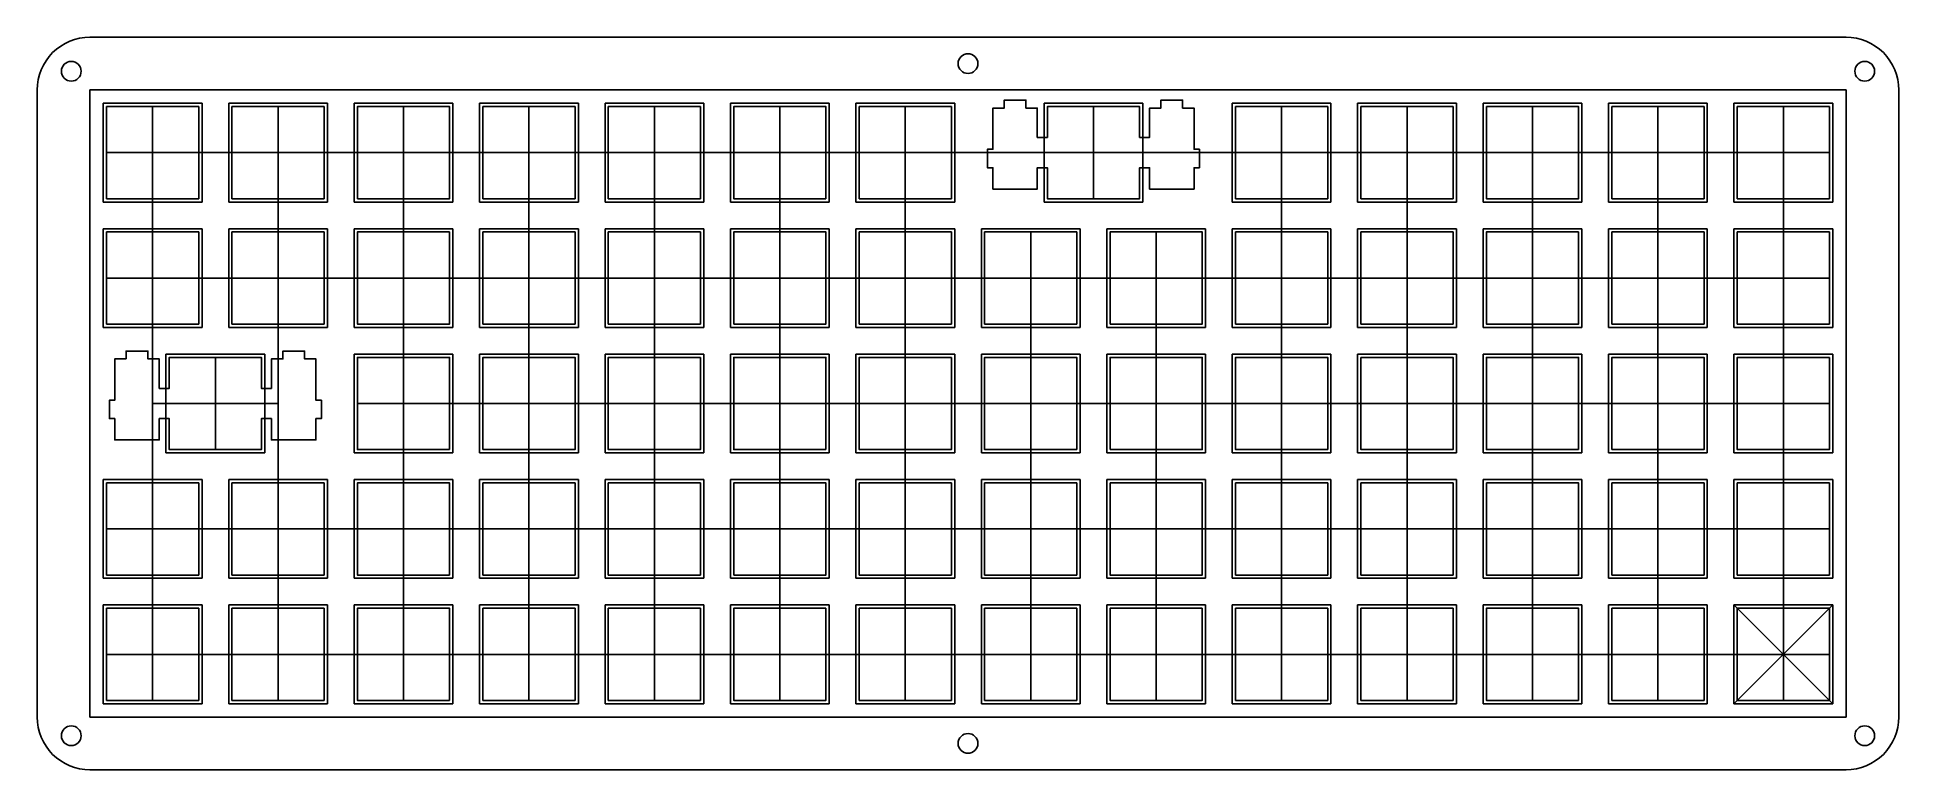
# Model space of a CAD drawing. Header units: millimetres. Extents: x -280 to 3, y -108 to 3.
import ezdxf

# ---------------------------------------------------------------- set-up
doc = ezdxf.new("R2010")
doc.units = ezdxf.units.MM
doc.layers.get('0').update_dxf_attribs({"linetype": 'CONTINUOUS'})

msp = doc.modelspace()

# ---------------------------------------------------------------- linework, layer by layer
for p, q in [((-269.7695, -22.118035), (-269.7695, -7.118035)), ((-269.7695, -7.118035), (-254.7695, -7.118035)), ((-262.2695, -7.61827), (-262.2695, -97.8176)), ((-254.7695, -7.118035), (-254.7695, -22.118035)), ((-250.7195, -22.118035), (-250.7195, -7.118035)), ((-250.7195, -7.118035), (-235.7195, -7.118035)), ((-243.2195, -97.8176), (-243.2195, -7.61827)), ((-235.7195, -7.118035), (-235.7195, -22.118035)), ((-231.6695, -22.118035), (-231.6695, -7.118035)), ((-231.6695, -7.118035), (-216.6695, -7.118035)), ((-224.1695, -7.61827), (-224.1695, -97.8176)), ((-216.6695, -7.118035), (-216.6695, -22.118035)), ((-212.6195, -22.118035), (-212.6195, -7.118035)), ((-212.6195, -7.118035), (-197.6195, -7.118035)), ((-205.1195, -97.8176), (-205.1195, -7.61827)), ((-197.6195, -7.118035), (-197.6195, -22.118035)), ((-193.5695, -22.118035), (-193.5695, -7.118035)), ((-193.5695, -7.118035), (-178.5695, -7.118035)), ((-186.0695, -7.61827), (-186.0695, -97.8176)), ((-178.5695, -7.118035), (-178.5695, -22.118035)), ((-174.5195, -22.118035), (-174.5195, -7.118035)), ((-174.5195, -7.118035), (-159.5195, -7.118035)), ((-167.0195, -97.8176), (-167.0195, -7.61827)), ((-159.5195, -7.118035), (-159.5195, -22.118035)), ((-155.4695, -22.118035), (-155.4695, -7.118035)), ((-155.4695, -7.118035), (-140.4695, -7.118035)), ((-147.9695, -97.8176), (-147.9695, -7.61827)), ((-140.4695, -7.118035), (-140.4695, -22.118035)), ((-126.8945, -7.118035), (-111.8945, -7.118035)), ((-126.8945, -22.118035), (-126.8945, -7.118035)), ((-119.3945, -21.6178), (-119.3945, -7.61827)), ((-111.8945, -7.118035), (-111.8945, -22.118035)), ((-98.31935, -22.118035), (-98.31935, -7.118035)), ((-98.31935, -7.118035), (-83.31935, -7.118035)), ((-90.81935, -7.61827), (-90.81935, -97.8176)), ((-83.31935, -7.118035), (-83.31935, -22.118035)), ((-79.26935, -22.118035), (-79.26935, -7.118035)), ((-79.26935, -7.118035), (-64.26935, -7.118035)), ((-71.76935, -97.8176), (-71.76935, -7.61827)), ((-64.26935, -7.118035), (-64.26935, -22.118035)), ((-60.21935, -22.118035), (-60.21935, -7.118035)), ((-60.21935, -7.118035), (-45.21935, -7.118035)), ((-52.71935, -7.61827), (-52.71935, -97.8176)), ((-45.21935, -7.118035), (-45.21935, -22.118035)), ((-41.16935, -22.118035), (-41.16935, -7.118035)), ((-41.16935, -7.118035), (-26.16935, -7.118035)), ((-33.66935, -97.8176), (-33.66935, -7.61827)), ((-26.16935, -7.118035), (-26.16935, -22.118035)), ((-22.119425, -7.118035), (-7.119425, -7.118035)), ((-22.119425, -22.118035), (-22.119425, -7.118035)), ((-14.619425, -97.8176), (-14.619425, -7.61827)), ((-7.119425, -7.118035), (-7.119425, -22.118035)), ((-269.269, -14.618035), (-7.61965, -14.618035)), ((-254.7695, -22.118035), (-269.7695, -22.118035)), ((-235.7195, -22.118035), (-250.7195, -22.118035)), ((-216.6695, -22.118035), (-231.6695, -22.118035)), ((-197.6195, -22.118035), (-212.6195, -22.118035)), ((-178.5695, -22.118035), (-193.5695, -22.118035)), ((-159.5195, -22.118035), (-174.5195, -22.118035)), ((-140.4695, -22.118035), (-155.4695, -22.118035)), ((-111.8945, -22.118035), (-126.8945, -22.118035)), ((-83.31935, -22.118035), (-98.31935, -22.118035)), ((-64.26935, -22.118035), (-79.26935, -22.118035)), ((-45.21935, -22.118035), (-60.21935, -22.118035)), ((-26.16935, -22.118035), (-41.16935, -22.118035)), ((-7.119425, -22.118035), (-22.119425, -22.118035)), ((-269.7695, -41.16795), (-269.7695, -26.16795)), ((-269.7695, -26.16795), (-254.7695, -26.16795)), ((-254.7695, -26.16795), (-254.7695, -41.16795)), ((-250.7195, -41.16795), (-250.7195, -26.16795)), ((-250.7195, -26.16795), (-235.7195, -26.16795)), ((-235.7195, -26.16795), (-235.7195, -41.16795)), ((-231.6695, -41.16795), (-231.6695, -26.16795)), ((-231.6695, -26.16795), (-216.6695, -26.16795)), ((-216.6695, -26.16795), (-216.6695, -41.16795)), ((-212.6195, -41.16795), (-212.6195, -26.16795)), ((-212.6195, -26.16795), (-197.6195, -26.16795)), ((-197.6195, -26.16795), (-197.6195, -41.16795)), ((-193.5695, -41.16795), (-193.5695, -26.16795)), ((-193.5695, -26.16795), (-178.5695, -26.16795)), ((-178.5695, -26.16795), (-178.5695, -41.16795)), ((-174.5195, -41.16795), (-174.5195, -26.16795)), ((-174.5195, -26.16795), (-159.5195, -26.16795)), ((-159.5195, -26.16795), (-159.5195, -41.16795)), ((-155.4695, -41.16795), (-155.4695, -26.16795)), ((-155.4695, -26.16795), (-140.4695, -26.16795)), ((-140.4695, -26.16795), (-140.4695, -41.16795)), ((-136.4185, -41.16795), (-136.4185, -26.16795)), ((-136.4185, -26.16795), (-121.4185, -26.16795)), ((-128.9185, -26.6683), (-128.9185, -97.8176)), ((-121.4185, -26.16795), (-121.4185, -41.16795)), ((-117.36865, -41.16795), (-117.36865, -26.16795)), ((-117.36865, -26.16795), (-102.36865, -26.16795)), ((-109.86865, -97.8176), (-109.86865, -26.6683)), ((-102.36865, -26.16795), (-102.36865, -41.16795)), ((-98.31935, -41.16795), (-98.31935, -26.16795)), ((-98.31935, -26.16795), (-83.31935, -26.16795)), ((-83.31935, -26.16795), (-83.31935, -41.16795)), ((-79.26935, -41.16795), (-79.26935, -26.16795)), ((-79.26935, -26.16795), (-64.26935, -26.16795)), ((-64.26935, -26.16795), (-64.26935, -41.16795)), ((-60.21935, -41.16795), (-60.21935, -26.16795)), ((-60.21935, -26.16795), (-45.21935, -26.16795)), ((-45.21935, -26.16795), (-45.21935, -41.16795)), ((-41.16935, -41.16795), (-41.16935, -26.16795)), ((-41.16935, -26.16795), (-26.16935, -26.16795)), ((-26.16935, -26.16795), (-26.16935, -41.16795)), ((-22.119425, -26.16795), (-7.119425, -26.16795)), ((-22.119425, -41.16795), (-22.119425, -26.16795)), ((-7.119425, -26.16795), (-7.119425, -41.16795)), ((-7.61965, -33.66795), (-269.269, -33.66795)), ((-254.7695, -41.16795), (-269.7695, -41.16795)), ((-235.7195, -41.16795), (-250.7195, -41.16795)), ((-216.6695, -41.16795), (-231.6695, -41.16795)), ((-197.6195, -41.16795), (-212.6195, -41.16795)), ((-178.5695, -41.16795), (-193.5695, -41.16795)), ((-159.5195, -41.16795), (-174.5195, -41.16795)), ((-140.4695, -41.16795), (-155.4695, -41.16795)), ((-121.4185, -41.16795), (-136.4185, -41.16795)), ((-102.36865, -41.16795), (-117.36865, -41.16795)), ((-83.31935, -41.16795), (-98.31935, -41.16795)), ((-64.26935, -41.16795), (-79.26935, -41.16795)), ((-45.21935, -41.16795), (-60.21935, -41.16795)), ((-26.16935, -41.16795), (-41.16935, -41.16795)), ((-7.119425, -41.16795), (-22.119425, -41.16795)), ((-260.2445, -60.217935), (-260.2445, -45.217935)), ((-260.2445, -45.217935), (-245.2445, -45.217935)), ((-245.2445, -45.217935), (-245.2445, -60.217935)), ((-245.2445, -45.217935), (-245.2445, -60.217935)), ((-231.6695, -60.217935), (-231.6695, -45.217935)), ((-231.6695, -45.217935), (-216.6695, -45.217935)), ((-216.6695, -45.217935), (-216.6695, -60.217935)), ((-212.6195, -60.217935), (-212.6195, -45.217935)), ((-212.6195, -45.217935), (-197.6195, -45.217935)), ((-197.6195, -45.217935), (-197.6195, -60.217935)), ((-193.5695, -60.217935), (-193.5695, -45.217935)), ((-193.5695, -45.217935), (-178.5695, -45.217935)), ((-178.5695, -45.217935), (-178.5695, -60.217935)), ((-174.5195, -60.217935), (-174.5195, -45.217935)), ((-174.5195, -45.217935), (-159.5195, -45.217935)), ((-159.5195, -45.217935), (-159.5195, -60.217935)), ((-155.4695, -60.217935), (-155.4695, -45.217935)), ((-155.4695, -45.217935), (-140.4695, -45.217935)), ((-140.4695, -45.217935), (-140.4695, -60.217935)), ((-136.4185, -60.217935), (-136.4185, -45.217935)), ((-136.4185, -45.217935), (-121.4185, -45.217935)), ((-121.4185, -45.217935), (-121.4185, -60.217935)), ((-117.36865, -60.217935), (-117.36865, -45.217935)), ((-117.36865, -45.217935), (-102.36865, -45.217935)), ((-102.36865, -45.217935), (-102.36865, -60.217935)), ((-98.31935, -60.217935), (-98.31935, -45.217935)), ((-98.31935, -45.217935), (-83.31935, -45.217935)), ((-83.31935, -45.217935), (-83.31935, -60.217935)), ((-79.26935, -60.217935), (-79.26935, -45.217935)), ((-79.26935, -45.217935), (-64.26935, -45.217935)), ((-64.26935, -45.217935), (-64.26935, -60.217935)), ((-60.21935, -60.217935), (-60.21935, -45.217935)), ((-60.21935, -45.217935), (-45.21935, -45.217935)), ((-45.21935, -45.217935), (-45.21935, -60.217935)), ((-41.16935, -60.217935), (-41.16935, -45.217935)), ((-41.16935, -45.217935), (-26.16935, -45.217935)), ((-26.16935, -45.217935), (-26.16935, -60.217935)), ((-22.119425, -45.217935), (-7.119425, -45.217935)), ((-22.119425, -60.217935), (-22.119425, -45.217935)), ((-7.119425, -45.217935), (-7.119425, -60.217935)), ((-252.7445, -59.7176), (-252.7445, -45.7183)), ((-243.2195, -52.717935), (-262.2695, -52.717935)), ((-7.61965, -52.71795), (-231.169, -52.71795)), ((-245.2445, -60.217935), (-260.2445, -60.217935)), ((-245.2445, -60.217935), (-260.2445, -60.217935)), ((-216.6695, -60.217935), (-231.6695, -60.217935)), ((-197.6195, -60.217935), (-212.6195, -60.217935)), ((-178.5695, -60.217935), (-193.5695, -60.217935)), ((-159.5195, -60.217935), (-174.5195, -60.217935)), ((-140.4695, -60.217935), (-155.4695, -60.217935)), ((-121.4185, -60.217935), (-136.4185, -60.217935)), ((-102.36865, -60.217935), (-117.36865, -60.217935)), ((-83.31935, -60.217935), (-98.31935, -60.217935)), ((-64.26935, -60.217935), (-79.26935, -60.217935)), ((-45.21935, -60.217935), (-60.21935, -60.217935)), ((-26.16935, -60.217935), (-41.16935, -60.217935)), ((-7.119425, -60.217935), (-22.119425, -60.217935)), ((-269.7695, -64.26795), (-254.7695, -64.26795)), ((-269.7695, -79.26795), (-269.7695, -64.26795)), ((-254.7695, -64.26795), (-254.7695, -79.26795)), ((-250.7195, -64.26795), (-235.7195, -64.26795)), ((-250.7195, -79.26795), (-250.7195, -64.26795)), ((-235.7195, -64.26795), (-235.7195, -79.26795)), ((-231.6695, -64.26795), (-216.6695, -64.26795)), ((-231.6695, -79.26795), (-231.6695, -64.26795)), ((-216.6695, -64.26795), (-216.6695, -79.26795)), ((-212.6195, -64.26795), (-197.6195, -64.26795)), ((-212.6195, -79.26795), (-212.6195, -64.26795)), ((-197.6195, -64.26795), (-197.6195, -79.26795)), ((-193.5695, -64.26795), (-178.5695, -64.26795)), ((-193.5695, -79.26795), (-193.5695, -64.26795)), ((-178.5695, -64.26795), (-178.5695, -79.26795)), ((-174.5195, -64.26795), (-159.5195, -64.26795)), ((-174.5195, -79.26795), (-174.5195, -64.26795)), ((-159.5195, -64.26795), (-159.5195, -79.26795)), ((-155.4695, -64.26795), (-140.4695, -64.26795)), ((-155.4695, -79.26795), (-155.4695, -64.26795)), ((-140.4695, -64.26795), (-140.4695, -79.26795)), ((-136.4185, -79.26795), (-136.4185, -64.26795)), ((-136.4185, -64.26795), (-121.4185, -64.26795)), ((-121.4185, -64.26795), (-121.4185, -79.26795)), ((-117.36865, -79.26795), (-117.36865, -64.26795)), ((-117.36865, -64.26795), (-102.36865, -64.26795)), ((-102.36865, -64.26795), (-102.36865, -79.26795)), ((-98.31935, -64.26795), (-83.31935, -64.26795)), ((-98.31935, -79.26795), (-98.31935, -64.26795)), ((-83.31935, -64.26795), (-83.31935, -79.26795)), ((-79.26935, -64.26795), (-64.26935, -64.26795)), ((-79.26935, -79.26795), (-79.26935, -64.26795)), ((-64.26935, -64.26795), (-64.26935, -79.26795)), ((-60.21935, -64.26795), (-45.21935, -64.26795)), ((-60.21935, -79.26795), (-60.21935, -64.26795)), ((-45.21935, -64.26795), (-45.21935, -79.26795)), ((-41.16935, -64.26795), (-26.16935, -64.26795)), ((-41.16935, -79.26795), (-41.16935, -64.26795)), ((-26.16935, -64.26795), (-26.16935, -79.26795)), ((-22.119425, -64.26795), (-7.119425, -64.26795)), ((-22.119425, -79.26795), (-22.119425, -64.26795)), ((-7.119425, -64.26795), (-7.119425, -79.26795)), ((-7.61965, -71.76795), (-269.269, -71.76795)), ((-254.7695, -79.26795), (-269.7695, -79.26795)), ((-235.7195, -79.26795), (-250.7195, -79.26795)), ((-216.6695, -79.26795), (-231.6695, -79.26795)), ((-197.6195, -79.26795), (-212.6195, -79.26795)), ((-178.5695, -79.26795), (-193.5695, -79.26795)), ((-159.5195, -79.26795), (-174.5195, -79.26795)), ((-140.4695, -79.26795), (-155.4695, -79.26795)), ((-121.4185, -79.26795), (-136.4185, -79.26795)), ((-102.36865, -79.26795), (-117.36865, -79.26795)), ((-83.31935, -79.26795), (-98.31935, -79.26795)), ((-64.26935, -79.26795), (-79.26935, -79.26795)), ((-45.21935, -79.26795), (-60.21935, -79.26795)), ((-26.16935, -79.26795), (-41.16935, -79.26795)), ((-7.119425, -79.26795), (-22.119425, -79.26795)), ((-269.7695, -98.31795), (-269.7695, -83.31795)), ((-269.7695, -83.31795), (-254.7695, -83.31795)), ((-254.7695, -83.31795), (-254.7695, -98.31795)), ((-250.7195, -98.31795), (-250.7195, -83.31795)), ((-250.7195, -83.31795), (-235.7195, -83.31795)), ((-235.7195, -83.31795), (-235.7195, -98.31795)), ((-231.6695, -98.31795), (-231.6695, -83.31795)), ((-231.6695, -83.31795), (-216.6695, -83.31795)), ((-216.6695, -83.31795), (-216.6695, -98.31795)), ((-212.6195, -98.31795), (-212.6195, -83.31795)), ((-212.6195, -83.31795), (-197.6195, -83.31795)), ((-197.6195, -83.31795), (-197.6195, -98.31795)), ((-193.5695, -98.31795), (-193.5695, -83.31795)), ((-193.5695, -83.31795), (-178.5695, -83.31795)), ((-178.5695, -83.31795), (-178.5695, -98.31795)), ((-174.5195, -98.31795), (-174.5195, -83.31795)), ((-174.5195, -83.31795), (-159.5195, -83.31795)), ((-159.5195, -83.31795), (-159.5195, -98.31795)), ((-155.4695, -98.31795), (-155.4695, -83.31795)), ((-155.4695, -83.31795), (-140.4695, -83.31795)), ((-140.4695, -83.31795), (-140.4695, -98.31795)), ((-136.4185, -98.31795), (-136.4185, -83.31795)), ((-136.4185, -83.31795), (-121.4185, -83.31795)), ((-121.4185, -83.31795), (-121.4185, -98.31795)), ((-117.36865, -98.31795), (-117.36865, -83.31795)), ((-117.36865, -83.31795), (-102.36865, -83.31795)), ((-102.36865, -83.31795), (-102.36865, -98.31795)), ((-98.31935, -98.31795), (-98.31935, -83.31795)), ((-98.31935, -83.31795), (-83.31935, -83.31795)), ((-83.31935, -83.31795), (-83.31935, -98.31795)), ((-79.26935, -98.31795), (-79.26935, -83.31795)), ((-79.26935, -83.31795), (-64.26935, -83.31795)), ((-64.26935, -83.31795), (-64.26935, -98.31795)), ((-60.21935, -98.31795), (-60.21935, -83.31795)), ((-60.21935, -83.31795), (-45.21935, -83.31795)), ((-45.21935, -83.31795), (-45.21935, -98.31795)), ((-41.16935, -98.31795), (-41.16935, -83.31795)), ((-41.16935, -83.31795), (-26.16935, -83.31795)), ((-26.16935, -83.31795), (-26.16935, -98.31795)), ((-22.119425, -83.31795), (-7.119425, -83.31795)), ((-22.119425, -98.31795), (-22.119425, -83.31795)), ((-22.119425, -83.31795), (-7.119425, -98.31795)), ((-7.119425, -83.31795), (-22.119425, -98.31795)), ((-7.119425, -83.31795), (-22.119425, -98.31795)), ((-22.119425, -83.31795), (-7.119425, -83.31795)), ((-22.119425, -83.31795), (-7.119425, -98.31795)), ((-22.119425, -98.31795), (-22.119425, -83.31795)), ((-22.119425, -98.31795), (-22.119425, -83.31795)), ((-22.119425, -83.31795), (-7.119425, -83.31795)), ((-22.119425, -83.31795), (-7.119425, -83.31795)), ((-22.119425, -98.31795), (-22.119425, -83.31795)), ((-7.119425, -83.31795), (-7.119425, -98.31795)), ((-7.119425, -83.31795), (-7.119425, -98.31795)), ((-7.119425, -83.31795), (-7.119425, -98.31795)), ((-7.119425, -83.31795), (-7.119425, -98.31795)), ((-7.61965, -90.81795), (-269.269, -90.81795)), ((-254.7695, -98.31795), (-269.7695, -98.31795)), ((-235.7195, -98.31795), (-250.7195, -98.31795)), ((-216.6695, -98.31795), (-231.6695, -98.31795)), ((-197.6195, -98.31795), (-212.6195, -98.31795)), ((-178.5695, -98.31795), (-193.5695, -98.31795)), ((-159.5195, -98.31795), (-174.5195, -98.31795)), ((-140.4695, -98.31795), (-155.4695, -98.31795)), ((-121.4185, -98.31795), (-136.4185, -98.31795)), ((-102.36865, -98.31795), (-117.36865, -98.31795)), ((-83.31935, -98.31795), (-98.31935, -98.31795)), ((-64.26935, -98.31795), (-79.26935, -98.31795)), ((-45.21935, -98.31795), (-60.21935, -98.31795)), ((-26.16935, -98.31795), (-41.16935, -98.31795)), ((-7.119425, -98.31795), (-22.119425, -98.31795)), ((-7.119425, -98.31795), (-22.119425, -98.31795)), ((-7.119425, -98.31795), (-22.119425, -98.31795)), ((-7.119425, -98.31795), (-22.119425, -98.31795))]:
    msp.add_line(p, q)
msp.add_lwpolyline([(-5.095085, 2.907671, -0.4142135624), (2.904915, -5.092329), (2.904915, -100.3424, -0.4142135624), (-5.095085, -108.3424), (-271.795, -108.3424, -0.4142135624), (-279.795, -100.3424), (-279.795, -5.092329, -0.4142135624), (-271.795, 2.907671)], format="xyb", close=True)
for points in [[(-271.795, -100.3424), (-5.095085, -100.3424), (-5.095085, -5.092329), (-271.795, -5.092329)], [(-255.27, -21.6178), (-255.27, -7.61827), (-269.269, -7.61827), (-269.269, -21.6178)], [(-250.219, -7.61827), (-250.219, -21.6178), (-236.22, -21.6178), (-236.22, -7.61827)], [(-231.169, -21.6178), (-217.17, -21.6178), (-217.17, -7.61827), (-231.169, -7.61827)], [(-198.12, -21.6178), (-198.12, -7.61827), (-212.119, -7.61827), (-212.119, -21.6178)], [(-179.07, -7.61827), (-193.069, -7.61827), (-193.069, -21.6178), (-179.07, -21.6178)], [(-160.02, -21.6178), (-160.02, -7.61827), (-174.019, -7.61827), (-174.019, -21.6178)], [(-140.97, -21.6178), (-140.97, -7.61827), (-154.969, -7.61827), (-154.969, -21.6178)], [(-105.845, -7.84841), (-105.845, -6.64814), (-109.145, -6.64814), (-109.145, -7.84841), (-110.869, -7.84841), (-110.869, -12.31876), (-112.395, -12.31876), (-112.395, -7.61827), (-126.394, -7.61827), (-126.394, -12.31876), (-127.92, -12.31876), (-127.92, -7.84841), (-129.645, -7.84841), (-129.645, -6.64814), (-132.945, -6.64814), (-132.945, -7.84841), (-134.669, -7.84841), (-134.669, -14.11712), (-135.495, -14.11712), (-135.495, -16.9173), (-134.669, -16.9173), (-134.669, -20.1474), (-127.92, -20.1474), (-127.92, -16.9173), (-126.394, -16.9173), (-126.394, -21.6178), (-112.395, -21.6178), (-112.395, -16.9173), (-110.869, -16.9173), (-110.869, -20.1474), (-104.1182, -20.1474), (-104.1182, -16.9173), (-103.2941, -16.9173), (-103.2941, -14.11712), (-104.1182, -14.11712), (-104.1182, -7.84841)], [(-83.8197, -7.61827), (-97.819, -7.61827), (-97.819, -21.6178), (-83.8197, -21.6178)], [(-78.769, -7.61827), (-78.769, -21.6178), (-64.7697, -21.6178), (-64.7697, -7.61827)], [(-59.719, -7.61827), (-59.719, -21.6178), (-45.7197, -21.6178), (-45.7197, -7.61827)], [(-40.669, -7.61827), (-40.669, -21.6178), (-26.6697, -21.6178), (-26.6697, -7.61827)], [(-21.6192, -21.6178), (-7.61965, -21.6178), (-7.61965, -7.61827), (-21.6192, -7.61827)], [(-269.269, -26.6683), (-269.269, -40.6676), (-255.27, -40.6676), (-255.27, -26.6683)], [(-250.219, -40.6676), (-236.22, -40.6676), (-236.22, -26.6683), (-250.219, -26.6683)], [(-217.17, -26.6683), (-231.169, -26.6683), (-231.169, -40.6676), (-217.17, -40.6676)], [(-212.119, -26.6683), (-212.119, -40.6676), (-198.12, -40.6676), (-198.12, -26.6683)], [(-193.069, -40.6676), (-179.07, -40.6676), (-179.07, -26.6683), (-193.069, -26.6683)], [(-174.019, -40.6676), (-160.02, -40.6676), (-160.02, -26.6683), (-174.019, -26.6683)], [(-140.97, -40.6676), (-140.97, -26.6683), (-154.969, -26.6683), (-154.969, -40.6676)], [(-135.919, -40.6676), (-121.918, -40.6676), (-121.918, -26.6683), (-135.919, -26.6683)], [(-116.869, -40.6676), (-102.8683, -40.6676), (-102.8683, -26.6683), (-116.869, -26.6683)], [(-83.8197, -40.6676), (-83.8197, -26.6683), (-97.819, -26.6683), (-97.819, -40.6676)], [(-64.7697, -40.6676), (-64.7697, -26.6683), (-78.769, -26.6683), (-78.769, -40.6676)], [(-45.7197, -26.6683), (-59.719, -26.6683), (-59.719, -40.6676), (-45.7197, -40.6676)], [(-40.669, -40.6676), (-26.6697, -40.6676), (-26.6697, -26.6683), (-40.669, -26.6683)], [(-7.61965, -40.6676), (-7.61965, -26.6683), (-21.6192, -26.6683), (-21.6192, -40.6676)], [(-266.295, -45.9483), (-268.019, -45.9483), (-268.019, -52.2172), (-268.845, -52.2172), (-268.845, -55.0172), (-268.019, -55.0172), (-268.019, -58.2476), (-261.27, -58.2476), (-261.27, -55.0172), (-259.744, -55.0172), (-259.744, -59.7176), (-245.745, -59.7176), (-245.745, -55.0172), (-244.219, -55.0172), (-244.219, -58.2476), (-237.47, -58.2476), (-237.47, -55.0172), (-236.644, -55.0172), (-236.644, -52.2172), (-237.47, -52.2172), (-237.47, -45.9483), (-239.195, -45.9483), (-239.195, -44.7482), (-242.495, -44.7482), (-242.495, -45.9483), (-244.219, -45.9483), (-244.219, -50.4173), (-245.745, -50.4173), (-245.745, -45.7183), (-259.744, -45.7183), (-259.744, -50.4173), (-261.27, -50.4173), (-261.27, -45.9483), (-262.995, -45.9483), (-262.995, -44.7482), (-266.295, -44.7482)], [(-217.17, -59.7176), (-217.17, -45.7183), (-231.169, -45.7183), (-231.169, -59.7176)], [(-212.119, -59.7176), (-198.12, -59.7176), (-198.12, -45.7183), (-212.119, -45.7183)], [(-179.07, -45.7183), (-193.069, -45.7183), (-193.069, -59.7176), (-179.07, -59.7176)], [(-160.02, -59.7176), (-160.02, -45.7183), (-174.019, -45.7183), (-174.019, -59.7176)], [(-140.97, -45.7183), (-154.969, -45.7183), (-154.969, -59.7176), (-140.97, -59.7176)], [(-121.918, -59.7176), (-121.918, -45.7183), (-135.919, -45.7183), (-135.919, -59.7176)], [(-116.869, -59.7176), (-102.8683, -59.7176), (-102.8683, -45.7183), (-116.869, -45.7183)], [(-83.8197, -59.7176), (-83.8197, -45.7183), (-97.819, -45.7183), (-97.819, -59.7176)], [(-78.769, -45.7183), (-78.769, -59.7176), (-64.7697, -59.7176), (-64.7697, -45.7183)], [(-45.7197, -59.7176), (-45.7197, -45.7183), (-59.719, -45.7183), (-59.719, -59.7176)], [(-40.669, -59.7176), (-26.6697, -59.7176), (-26.6697, -45.7183), (-40.669, -45.7183)], [(-7.61965, -45.7183), (-21.6192, -45.7183), (-21.6192, -59.7176), (-7.61965, -59.7176)], [(-255.27, -64.7683), (-269.269, -64.7683), (-269.269, -78.7676), (-255.27, -78.7676)], [(-236.22, -78.7676), (-236.22, -64.7683), (-250.219, -64.7683), (-250.219, -78.7676)], [(-217.17, -78.7676), (-217.17, -64.7683), (-231.169, -64.7683), (-231.169, -78.7676)], [(-212.119, -64.7683), (-212.119, -78.7676), (-198.12, -78.7676), (-198.12, -64.7683)], [(-193.069, -78.7676), (-179.07, -78.7676), (-179.07, -64.7683), (-193.069, -64.7683)], [(-174.019, -78.7676), (-160.02, -78.7676), (-160.02, -64.7683), (-174.019, -64.7683)], [(-154.969, -78.7676), (-140.97, -78.7676), (-140.97, -64.7683), (-154.969, -64.7683)], [(-135.919, -64.7683), (-135.919, -78.7676), (-121.918, -78.7676), (-121.918, -64.7683)], [(-116.869, -64.7683), (-116.869, -78.7676), (-102.8683, -78.7676), (-102.8683, -64.7683)], [(-83.8197, -78.7676), (-83.8197, -64.7683), (-97.819, -64.7683), (-97.819, -78.7676)], [(-64.7697, -78.7676), (-64.7697, -64.7683), (-78.769, -64.7683), (-78.769, -78.7676)], [(-59.719, -64.7683), (-59.719, -78.7676), (-45.7197, -78.7676), (-45.7197, -64.7683)], [(-40.669, -64.7683), (-40.669, -78.7676), (-26.6697, -78.7676), (-26.6697, -64.7683)], [(-21.6192, -64.7683), (-21.6192, -78.7676), (-7.61965, -78.7676), (-7.61965, -64.7683)], [(-269.269, -83.8183), (-269.269, -97.8176), (-255.27, -97.8176), (-255.27, -83.8183)], [(-236.22, -83.8183), (-250.219, -83.8183), (-250.219, -97.8176), (-236.22, -97.8176)], [(-217.17, -97.8176), (-217.17, -83.8183), (-231.169, -83.8183), (-231.169, -97.8176)], [(-198.12, -83.8183), (-212.119, -83.8183), (-212.119, -97.8176), (-198.12, -97.8176)], [(-193.069, -97.8176), (-179.07, -97.8176), (-179.07, -83.8183), (-193.069, -83.8183)], [(-160.02, -83.8183), (-174.019, -83.8183), (-174.019, -97.8176), (-160.02, -97.8176)], [(-154.969, -83.8183), (-154.969, -97.8176), (-140.97, -97.8176), (-140.97, -83.8183)], [(-121.918, -83.8183), (-135.919, -83.8183), (-135.919, -97.8176), (-121.918, -97.8176)], [(-102.8683, -83.8183), (-116.869, -83.8183), (-116.869, -97.8176), (-102.8683, -97.8176)], [(-83.8197, -83.8183), (-97.819, -83.8183), (-97.819, -97.8176), (-83.8197, -97.8176)], [(-78.769, -97.8176), (-64.7697, -97.8176), (-64.7697, -83.8183), (-78.769, -83.8183)], [(-45.7197, -97.8176), (-45.7197, -83.8183), (-59.719, -83.8183), (-59.719, -97.8176)], [(-40.669, -97.8176), (-26.6697, -97.8176), (-26.6697, -83.8183), (-40.669, -83.8183)], [(-21.6192, -97.8176), (-7.61965, -97.8176), (-7.61965, -83.8183), (-21.6192, -83.8183)]]:
    msp.add_lwpolyline(points, close=True)
for centre in [(-138.445035, -1.0923), (-274.623412, -2.263873), (-2.266657, -2.263873), (-274.623412, -103.170827), (-2.266657, -103.170827), (-138.445035, -104.3424)]:
    msp.add_circle(centre, 1.5)

doc.saveas('drawing.dxf')
